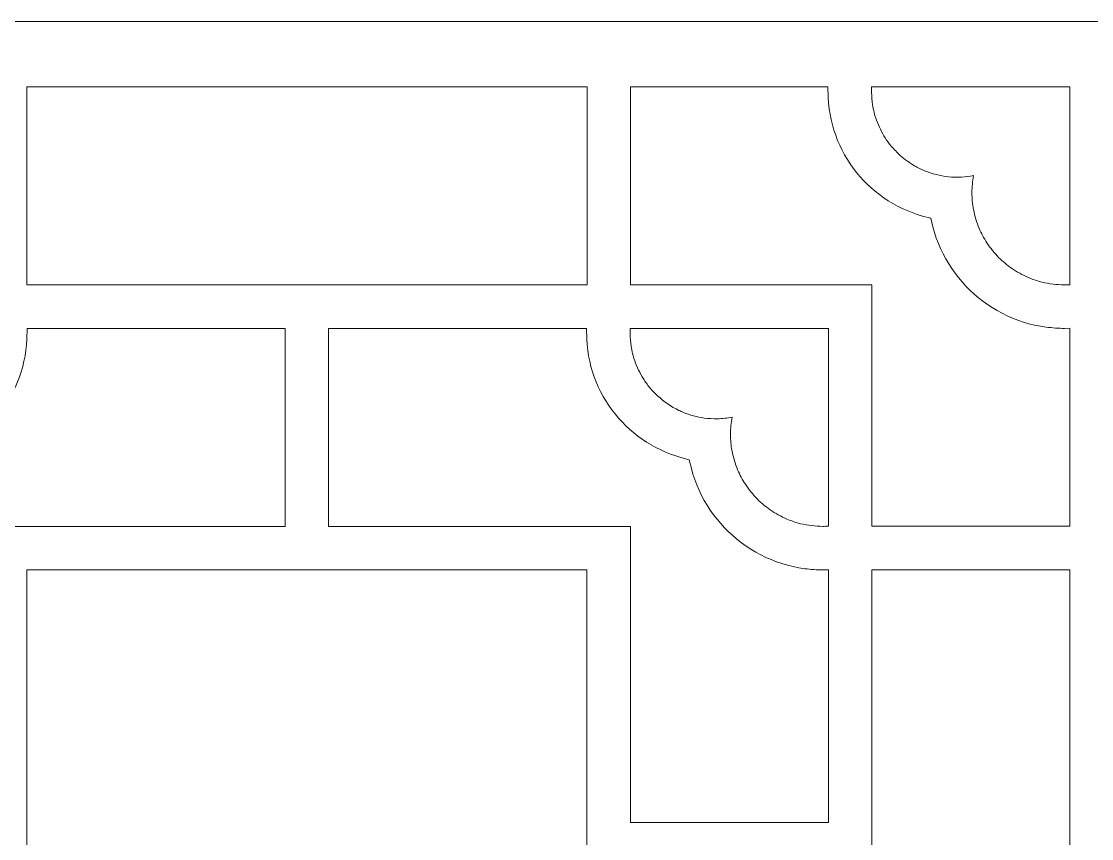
# Model space of a CAD drawing. Header units: centimetres. Extents: x -14.1 to 14.9, y -13 to 16.1.
# Drawn here: x -9.21 to 0.42, y 8.72 to 16.07 of the extents above; entities that cross this region are included whole.
import ezdxf

# ---------------------------------------------------------------- set-up
doc = ezdxf.new("R2010")
doc.units = ezdxf.units.CM
doc.header["$MEASUREMENT"] = 0
doc.layers.add('layer 1', color=7, linetype='Continuous')

msp = doc.modelspace()

# ---------------------------------------------------------------- linework, layer by layer
at = {"layer": 'layer 1', "color": 242, "lineweight": 9}
for points, knots in [([(-14.0974, -12.95474), (-14.0974, -3.27919), (-14.0974, 6.39637), (-14.0974, 16.07193), (-14.0974, 16.07193), (-14.0974, 16.07193), (14.92927, 16.07193), (14.92927, 16.07193), (14.92927, 16.07193), (14.92927, 6.39637), (14.92927, -3.27919), (14.92927, -12.95474), (14.92927, -12.95474), (14.92927, -12.95474), (-14.0974, -12.95474), (-14.0974, -12.95474)], [0, 0, 0, 0, 0.2, 0.2, 0.2, 0.2, 0.4, 0.4, 0.4, 0.4, 0.6, 0.6, 0.6, 0.6, 1, 1, 1, 1]), ([(-9.16359, 15.48355), (-9.16359, 15.48355), (-4.12232, 15.48355), (-4.12232, 15.48355), (-4.12232, 15.48355), (-4.12232, 15.48355), (-4.12232, 13.70196), (-4.12232, 13.70196), (-4.12232, 13.70196), (-4.12232, 13.70196), (-9.16359, 13.70196), (-9.16359, 13.70196), (-9.16359, 13.70196), (-9.16359, 13.70196), (-9.16359, 15.48355), (-9.16359, 15.48355)], [0, 0, 0, 0, 0.2, 0.2, 0.2, 0.2, 0.4, 0.4, 0.4, 0.4, 0.6, 0.6, 0.6, 0.6, 1, 1, 1, 1]), ([(-1.56104, 11.53059), (-1.56104, 11.53059), (-1.56104, 13.70196), (-1.56104, 13.70196), (-1.56104, 13.70196), (-1.56104, 13.70196), (-3.73155, 13.70196), (-3.73155, 13.70196), (-3.73155, 13.70196), (-3.73155, 13.70196), (-3.73155, 15.48355), (-3.73155, 15.48355), (-3.73155, 15.48355), (-3.73155, 15.48355), (-1.95576, 15.48355), (-1.95576, 15.48355), (-1.95576, 15.48355), (-1.95576, 15.48355), (-1.95349, 15.38656), (-1.95349, 15.38656), (-1.95349, 15.38656), (-1.95349, 15.38656), (-1.9501, 15.33605), (-1.9501, 15.33605), (-1.9501, 15.33605), (-1.9501, 15.33605), (-1.94456, 15.28616), (-1.94456, 15.28616), (-1.94456, 15.28616), (-1.94456, 15.28616), (-1.93693, 15.23692), (-1.93693, 15.23692), (-1.93693, 15.23692), (-1.93693, 15.23692), (-1.92724, 15.18839), (-1.92724, 15.18839), (-1.92724, 15.18839), (-1.92724, 15.18839), (-1.91555, 15.14059), (-1.91555, 15.14059), (-1.91555, 15.14059), (-1.91555, 15.14059), (-1.90189, 15.09357), (-1.90189, 15.09357), (-1.90189, 15.09357), (-1.90189, 15.09357), (-1.88632, 15.04739), (-1.88632, 15.04739), (-1.88632, 15.04739), (-1.88632, 15.04739), (-1.86888, 15.00209), (-1.86888, 15.00209), (-1.86888, 15.00209), (-1.86888, 15.00209), (-1.84962, 14.95771), (-1.84962, 14.95771), (-1.84962, 14.95771), (-1.84962, 14.95771), (-1.82858, 14.91429), (-1.82858, 14.91429), (-1.82858, 14.91429), (-1.82858, 14.91429), (-1.80581, 14.8719), (-1.80581, 14.8719), (-1.80581, 14.8719), (-1.80581, 14.8719), (-1.78136, 14.83056), (-1.78136, 14.83056), (-1.78136, 14.83056), (-1.78136, 14.83056), (-1.75527, 14.79033), (-1.75527, 14.79033), (-1.75527, 14.79033), (-1.75527, 14.79033), (-1.72758, 14.75126), (-1.72758, 14.75126), (-1.72758, 14.75126), (-1.72758, 14.75126), (-1.69835, 14.71339), (-1.69835, 14.71339), (-1.69835, 14.71339), (-1.69835, 14.71339), (-1.66762, 14.67677), (-1.66762, 14.67677), (-1.66762, 14.67677), (-1.66762, 14.67677), (-1.63544, 14.64145), (-1.63544, 14.64145), (-1.63544, 14.64145), (-1.63544, 14.64145), (-1.60185, 14.60748), (-1.60185, 14.60748), (-1.60185, 14.60748), (-1.60185, 14.60748), (-1.56691, 14.57488), (-1.56691, 14.57488), (-1.56691, 14.57488), (-1.56691, 14.57488), (-1.53066, 14.54374), (-1.53066, 14.54374), (-1.53066, 14.54374), (-1.53066, 14.54374), (-1.49314, 14.51407), (-1.49314, 14.51407), (-1.49314, 14.51407), (-1.49314, 14.51407), (-1.4544, 14.48595), (-1.4544, 14.48595), (-1.4544, 14.48595), (-1.4544, 14.48595), (-1.4145, 14.45939), (-1.4145, 14.45939), (-1.4145, 14.45939), (-1.4145, 14.45939), (-1.37348, 14.43447), (-1.37348, 14.43447), (-1.37348, 14.43447), (-1.37348, 14.43447), (-1.33137, 14.41121), (-1.33137, 14.41121), (-1.33137, 14.41121), (-1.33137, 14.41121), (-1.28825, 14.38968), (-1.28825, 14.38968), (-1.28825, 14.38968), (-1.28825, 14.38968), (-1.24413, 14.3699), (-1.24413, 14.3699), (-1.24413, 14.3699), (-1.24413, 14.3699), (-1.19909, 14.35194), (-1.19909, 14.35194), (-1.19909, 14.35194), (-1.19909, 14.35194), (-1.15315, 14.33583), (-1.15315, 14.33583), (-1.15315, 14.33583), (-1.15315, 14.33583), (-1.10637, 14.32162), (-1.10637, 14.32162), (-1.10637, 14.32162), (-1.10637, 14.32162), (-1.03103, 14.3022), (-1.03103, 14.3022), (-1.03103, 14.3022), (-1.03103, 14.3022), (-1.01212, 14.22324), (-1.01212, 14.22324), (-1.01212, 14.22324), (-1.01212, 14.22324), (-0.99776, 14.173), (-0.99776, 14.173), (-0.99776, 14.173), (-0.99776, 14.173), (-0.98133, 14.12367), (-0.98133, 14.12367), (-0.98133, 14.12367), (-0.98133, 14.12367), (-0.96287, 14.07527), (-0.96287, 14.07527), (-0.96287, 14.07527), (-0.96287, 14.07527), (-0.94244, 14.02788), (-0.94244, 14.02788), (-0.94244, 14.02788), (-0.94244, 14.02788), (-0.92009, 13.98152), (-0.92009, 13.98152), (-0.92009, 13.98152), (-0.92009, 13.98152), (-0.89586, 13.93626), (-0.89586, 13.93626), (-0.89586, 13.93626), (-0.89586, 13.93626), (-0.86981, 13.89215), (-0.86981, 13.89215), (-0.86981, 13.89215), (-0.86981, 13.89215), (-0.84199, 13.84924), (-0.84199, 13.84924), (-0.84199, 13.84924), (-0.84199, 13.84924), (-0.81245, 13.80757), (-0.81245, 13.80757), (-0.81245, 13.80757), (-0.81245, 13.80757), (-0.78123, 13.76721), (-0.78123, 13.76721), (-0.78123, 13.76721), (-0.78123, 13.76721), (-0.7484, 13.7282), (-0.7484, 13.7282), (-0.7484, 13.7282), (-0.7484, 13.7282), (-0.714, 13.6906), (-0.714, 13.6906), (-0.714, 13.6906), (-0.714, 13.6906), (-0.67808, 13.65445), (-0.67808, 13.65445), (-0.67808, 13.65445), (-0.67808, 13.65445), (-0.6407, 13.61981), (-0.6407, 13.61981), (-0.6407, 13.61981), (-0.6407, 13.61981), (-0.6019, 13.58673), (-0.6019, 13.58673), (-0.6019, 13.58673), (-0.6019, 13.58673), (-0.56175, 13.55527), (-0.56175, 13.55527), (-0.56175, 13.55527), (-0.56175, 13.55527), (-0.52028, 13.52547), (-0.52028, 13.52547), (-0.52028, 13.52547), (-0.52028, 13.52547), (-0.47756, 13.49738), (-0.47756, 13.49738), (-0.47756, 13.49738), (-0.47756, 13.49738), (-0.43363, 13.47105), (-0.43363, 13.47105), (-0.43363, 13.47105), (-0.43363, 13.47105), (-0.38855, 13.44654), (-0.38855, 13.44654), (-0.38855, 13.44654), (-0.38855, 13.44654), (-0.34236, 13.4239), (-0.34236, 13.4239), (-0.34236, 13.4239), (-0.34236, 13.4239), (-0.29512, 13.40317), (-0.29512, 13.40317), (-0.29512, 13.40317), (-0.29512, 13.40317), (-0.24687, 13.38441), (-0.24687, 13.38441), (-0.24687, 13.38441), (-0.24687, 13.38441), (-0.19768, 13.36767), (-0.19768, 13.36767), (-0.19768, 13.36767), (-0.19768, 13.36767), (-0.14758, 13.353), (-0.14758, 13.353), (-0.14758, 13.353), (-0.14758, 13.353), (-0.09663, 13.34045), (-0.09663, 13.34045), (-0.09663, 13.34045), (-0.09663, 13.34045), (-0.04487, 13.33005), (-0.04487, 13.33005), (-0.04487, 13.33005), (-0.04487, 13.33005), (0.00763, 13.32189), (0.00763, 13.32189), (0.00763, 13.32189), (0.06283, 13.31577), (0.11788, 13.31067), (0.17349, 13.31125), (0.17349, 13.31125), (0.17349, 13.31125), (0.22055, 13.31153), (0.22055, 13.31153), (0.22055, 13.31153), (0.22055, 13.31153), (0.22055, 11.53059), (0.22055, 11.53059), (0.22055, 11.53059), (0.22055, 11.53059), (-1.56104, 11.53059), (-1.56104, 11.53059)], [0, 0, 0, 0, 0.0142857, 0.0142857, 0.0142857, 0.0142857, 0.0285714, 0.0285714, 0.0285714, 0.0285714, 0.0428571, 0.0428571, 0.0428571, 0.0428571, 0.0571429, 0.0571429, 0.0571429, 0.0571429, 0.0714286, 0.0714286, 0.0714286, 0.0714286, 0.0857143, 0.0857143, 0.0857143, 0.0857143, 0.1, 0.1, 0.1, 0.1, 0.1142857, 0.1142857, 0.1142857, 0.1142857, 0.1285714, 0.1285714, 0.1285714, 0.1285714, 0.1428571, 0.1428571, 0.1428571, 0.1428571, 0.1571429, 0.1571429, 0.1571429, 0.1571429, 0.1714286, 0.1714286, 0.1714286, 0.1714286, 0.1857143, 0.1857143, 0.1857143, 0.1857143, 0.2, 0.2, 0.2, 0.2, 0.2142857, 0.2142857, 0.2142857, 0.2142857, 0.2285714, 0.2285714, 0.2285714, 0.2285714, 0.2428571, 0.2428571, 0.2428571, 0.2428571, 0.2571429, 0.2571429, 0.2571429, 0.2571429, 0.2714286, 0.2714286, 0.2714286, 0.2714286, 0.2857143, 0.2857143, 0.2857143, 0.2857143, 0.3, 0.3, 0.3, 0.3, 0.3142857, 0.3142857, 0.3142857, 0.3142857, 0.3285714, 0.3285714, 0.3285714, 0.3285714, 0.3428571, 0.3428571, 0.3428571, 0.3428571, 0.3571429, 0.3571429, 0.3571429, 0.3571429, 0.3714286, 0.3714286, 0.3714286, 0.3714286, 0.3857143, 0.3857143, 0.3857143, 0.3857143, 0.4, 0.4, 0.4, 0.4, 0.4142857, 0.4142857, 0.4142857, 0.4142857, 0.4285714, 0.4285714, 0.4285714, 0.4285714, 0.4428571, 0.4428571, 0.4428571, 0.4428571, 0.4571429, 0.4571429, 0.4571429, 0.4571429, 0.4714286, 0.4714286, 0.4714286, 0.4714286, 0.4857143, 0.4857143, 0.4857143, 0.4857143, 0.5, 0.5, 0.5, 0.5, 0.5142857, 0.5142857, 0.5142857, 0.5142857, 0.5285714, 0.5285714, 0.5285714, 0.5285714, 0.5428571, 0.5428571, 0.5428571, 0.5428571, 0.5571429, 0.5571429, 0.5571429, 0.5571429, 0.5714286, 0.5714286, 0.5714286, 0.5714286, 0.5857143, 0.5857143, 0.5857143, 0.5857143, 0.6, 0.6, 0.6, 0.6, 0.6142857, 0.6142857, 0.6142857, 0.6142857, 0.6285714, 0.6285714, 0.6285714, 0.6285714, 0.6428571, 0.6428571, 0.6428571, 0.6428571, 0.6571429, 0.6571429, 0.6571429, 0.6571429, 0.6714286, 0.6714286, 0.6714286, 0.6714286, 0.6857143, 0.6857143, 0.6857143, 0.6857143, 0.7, 0.7, 0.7, 0.7, 0.7142857, 0.7142857, 0.7142857, 0.7142857, 0.7285714, 0.7285714, 0.7285714, 0.7285714, 0.7428571, 0.7428571, 0.7428571, 0.7428571, 0.7571429, 0.7571429, 0.7571429, 0.7571429, 0.7714286, 0.7714286, 0.7714286, 0.7714286, 0.7857143, 0.7857143, 0.7857143, 0.7857143, 0.8, 0.8, 0.8, 0.8, 0.8142857, 0.8142857, 0.8142857, 0.8142857, 0.8285714, 0.8285714, 0.8285714, 0.8285714, 0.8428571, 0.8428571, 0.8428571, 0.8428571, 0.8571429, 0.8571429, 0.8571429, 0.8571429, 0.8714286, 0.8714286, 0.8714286, 0.8714286, 0.8857143, 0.8857143, 0.8857143, 0.8857143, 0.9, 0.9, 0.9, 0.9, 0.9142857, 0.9142857, 0.9142857, 0.9142857, 0.9285714, 0.9285714, 0.9285714, 0.9285714, 0.9428571, 0.9428571, 0.9428571, 0.9428571, 0.9571429, 0.9571429, 0.9571429, 0.9571429, 0.9714286, 0.9714286, 0.9714286, 0.9714286, 1, 1, 1, 1]), ([(-0.04232, 13.72959), (-0.07974, 13.74044), (-0.11638, 13.75301), (-0.15266, 13.76727), (-0.15266, 13.76727), (-0.20586, 13.79157), (-0.25619, 13.81949), (-0.30471, 13.85221), (-0.30471, 13.85221), (-0.34497, 13.87968), (-0.3819, 13.91244), (-0.41721, 13.94601), (-0.41721, 13.94601), (-0.45739, 13.98838), (-0.49362, 14.03298), (-0.52644, 14.08132), (-0.52644, 14.08132), (-0.55363, 14.12188), (-0.57573, 14.16614), (-0.59593, 14.21057), (-0.59593, 14.21057), (-0.61762, 14.26581), (-0.63448, 14.32169), (-0.64648, 14.37984), (-0.64648, 14.37984), (-0.65649, 14.42983), (-0.65974, 14.48151), (-0.66109, 14.53244), (-0.66109, 14.53244), (-0.65966, 14.58371), (-0.65506, 14.63433), (-0.64614, 14.68487), (-0.64614, 14.68487), (-0.68192, 14.67801), (-0.71779, 14.67352), (-0.75411, 14.67063), (-0.75411, 14.67063), (-0.79374, 14.66971), (-0.83309, 14.67066), (-0.87263, 14.67361), (-0.87263, 14.67361), (-0.94589, 14.68322), (-1.01903, 14.69948), (-1.0872, 14.72847), (-1.0872, 14.72847), (-1.11781, 14.74163), (-1.14813, 14.75562), (-1.1768, 14.77268), (-1.1768, 14.77268), (-1.2215, 14.79986), (-1.2631, 14.82986), (-1.30252, 14.86431), (-1.30252, 14.86431), (-1.33301, 14.89154), (-1.36105, 14.92041), (-1.38797, 14.95118), (-1.38797, 14.95118), (-1.40578, 14.97497), (-1.42465, 14.99815), (-1.44046, 15.02335), (-1.44046, 15.02335), (-1.47211, 15.07458), (-1.49821, 15.1274), (-1.51941, 15.1838), (-1.51941, 15.1838), (-1.53592, 15.22868), (-1.54646, 15.27547), (-1.55493, 15.32249), (-1.55493, 15.32249), (-1.55961, 15.35948), (-1.56237, 15.39648), (-1.56281, 15.43379), (-1.56281, 15.43379), (-1.56281, 15.43379), (-1.56316, 15.48355), (-1.56316, 15.48355), (-1.56316, 15.48355), (-1.56316, 15.48355), (0.22055, 15.48355), (0.22055, 15.48355), (0.22055, 15.48355), (0.22055, 15.48355), (0.22055, 13.70345), (0.22055, 13.70345), (0.22055, 13.70345), (0.20344, 13.703), (0.18631, 13.70255), (0.16919, 13.7021), (0.16919, 13.7021), (0.10162, 13.70402), (0.03602, 13.71182), (-0.03, 13.72649), (-0.03, 13.72649), (-0.03, 13.72649), (-0.04232, 13.72959), (-0.04232, 13.72959)], [0, 0, 0, 0, 0.04, 0.04, 0.04, 0.04, 0.08, 0.08, 0.08, 0.08, 0.12, 0.12, 0.12, 0.12, 0.16, 0.16, 0.16, 0.16, 0.2, 0.2, 0.2, 0.2, 0.24, 0.24, 0.24, 0.24, 0.28, 0.28, 0.28, 0.28, 0.32, 0.32, 0.32, 0.32, 0.36, 0.36, 0.36, 0.36, 0.4, 0.4, 0.4, 0.4, 0.44, 0.44, 0.44, 0.44, 0.48, 0.48, 0.48, 0.48, 0.52, 0.52, 0.52, 0.52, 0.56, 0.56, 0.56, 0.56, 0.6, 0.6, 0.6, 0.6, 0.64, 0.64, 0.64, 0.64, 0.68, 0.68, 0.68, 0.68, 0.72, 0.72, 0.72, 0.72, 0.76, 0.76, 0.76, 0.76, 0.8, 0.8, 0.8, 0.8, 0.84, 0.84, 0.84, 0.84, 0.88, 0.88, 0.88, 0.88, 0.92, 0.92, 0.92, 0.92, 1, 1, 1, 1]), ([(-11.2896, 11.1389), (-11.216, 11.13813), (-11.14378, 11.14641), (-11.07124, 11.15769), (-11.07124, 11.15769), (-11.07124, 11.15769), (-11.01948, 11.16809), (-11.01948, 11.16809), (-11.01948, 11.16809), (-11.01948, 11.16809), (-10.96852, 11.18064), (-10.96852, 11.18064), (-10.96852, 11.18064), (-10.96852, 11.18064), (-10.91843, 11.19531), (-10.91843, 11.19531), (-10.91843, 11.19531), (-10.91843, 11.19531), (-10.86924, 11.21205), (-10.86924, 11.21205), (-10.86924, 11.21205), (-10.86924, 11.21205), (-10.82099, 11.23081), (-10.82099, 11.23081), (-10.82099, 11.23081), (-10.82099, 11.23081), (-10.77375, 11.25154), (-10.77375, 11.25154), (-10.77375, 11.25154), (-10.77375, 11.25154), (-10.72756, 11.27418), (-10.72756, 11.27418), (-10.72756, 11.27418), (-10.72756, 11.27418), (-10.68248, 11.29869), (-10.68248, 11.29869), (-10.68248, 11.29869), (-10.68248, 11.29869), (-10.63855, 11.32502), (-10.63855, 11.32502), (-10.63855, 11.32502), (-10.63855, 11.32502), (-10.59583, 11.35311), (-10.59583, 11.35311), (-10.59583, 11.35311), (-10.59583, 11.35311), (-10.55436, 11.38291), (-10.55436, 11.38291), (-10.55436, 11.38291), (-10.55436, 11.38291), (-10.51421, 11.41437), (-10.51421, 11.41437), (-10.51421, 11.41437), (-10.51421, 11.41437), (-10.47541, 11.44746), (-10.47541, 11.44746), (-10.47541, 11.44746), (-10.47541, 11.44746), (-10.43803, 11.48209), (-10.43803, 11.48209), (-10.43803, 11.48209), (-10.43803, 11.48209), (-10.40211, 11.51824), (-10.40211, 11.51824), (-10.40211, 11.51824), (-10.40211, 11.51824), (-10.36771, 11.55584), (-10.36771, 11.55584), (-10.36771, 11.55584), (-10.36771, 11.55584), (-10.33488, 11.59485), (-10.33488, 11.59485), (-10.33488, 11.59485), (-10.33488, 11.59485), (-10.30367, 11.63521), (-10.30367, 11.63521), (-10.30367, 11.63521), (-10.30367, 11.63521), (-10.27412, 11.67688), (-10.27412, 11.67688), (-10.27412, 11.67688), (-10.27412, 11.67688), (-10.2463, 11.71979), (-10.2463, 11.71979), (-10.2463, 11.71979), (-10.2463, 11.71979), (-10.22025, 11.7639), (-10.22025, 11.7639), (-10.22025, 11.7639), (-10.22025, 11.7639), (-10.19602, 11.80916), (-10.19602, 11.80916), (-10.19602, 11.80916), (-10.19602, 11.80916), (-10.17367, 11.85552), (-10.17367, 11.85552), (-10.17367, 11.85552), (-10.17367, 11.85552), (-10.15324, 11.90291), (-10.15324, 11.90291), (-10.15324, 11.90291), (-10.15324, 11.90291), (-10.13478, 11.95131), (-10.13478, 11.95131), (-10.13478, 11.95131), (-10.13478, 11.95131), (-10.11835, 12.00064), (-10.11835, 12.00064), (-10.11835, 12.00064), (-10.11835, 12.00064), (-10.10399, 12.05088), (-10.10399, 12.05088), (-10.10399, 12.05088), (-10.10399, 12.05088), (-10.08508, 12.12984), (-10.08508, 12.12984), (-10.08508, 12.12984), (-10.08508, 12.12984), (-10.00974, 12.14926), (-10.00974, 12.14926), (-10.00974, 12.14926), (-10.00974, 12.14926), (-9.96296, 12.16347), (-9.96296, 12.16347), (-9.96296, 12.16347), (-9.96296, 12.16347), (-9.91702, 12.17958), (-9.91702, 12.17958), (-9.91702, 12.17958), (-9.91702, 12.17958), (-9.87198, 12.19754), (-9.87198, 12.19754), (-9.87198, 12.19754), (-9.87198, 12.19754), (-9.82787, 12.21732), (-9.82787, 12.21732), (-9.82787, 12.21732), (-9.82787, 12.21732), (-9.78474, 12.23885), (-9.78474, 12.23885), (-9.78474, 12.23885), (-9.78474, 12.23885), (-9.74264, 12.26211), (-9.74264, 12.26211), (-9.74264, 12.26211), (-9.74264, 12.26211), (-9.70161, 12.28703), (-9.70161, 12.28703), (-9.70161, 12.28703), (-9.70161, 12.28703), (-9.66171, 12.31359), (-9.66171, 12.31359), (-9.66171, 12.31359), (-9.66171, 12.31359), (-9.62297, 12.34171), (-9.62297, 12.34171), (-9.62297, 12.34171), (-9.62297, 12.34171), (-9.58545, 12.37138), (-9.58545, 12.37138), (-9.58545, 12.37138), (-9.58545, 12.37138), (-9.5492, 12.40253), (-9.5492, 12.40253), (-9.5492, 12.40253), (-9.5492, 12.40253), (-9.51425, 12.43512), (-9.51425, 12.43512), (-9.51425, 12.43512), (-9.51425, 12.43512), (-9.48067, 12.46909), (-9.48067, 12.46909), (-9.48067, 12.46909), (-9.48067, 12.46909), (-9.44849, 12.50441), (-9.44849, 12.50441), (-9.44849, 12.50441), (-9.44849, 12.50441), (-9.41776, 12.54103), (-9.41776, 12.54103), (-9.41776, 12.54103), (-9.41776, 12.54103), (-9.38853, 12.5789), (-9.38853, 12.5789), (-9.38853, 12.5789), (-9.38853, 12.5789), (-9.36084, 12.61798), (-9.36084, 12.61798), (-9.36084, 12.61798), (-9.36084, 12.61798), (-9.33475, 12.6582), (-9.33475, 12.6582), (-9.33475, 12.6582), (-9.33475, 12.6582), (-9.31029, 12.69954), (-9.31029, 12.69954), (-9.31029, 12.69954), (-9.31029, 12.69954), (-9.28752, 12.74194), (-9.28752, 12.74194), (-9.28752, 12.74194), (-9.28752, 12.74194), (-9.26649, 12.78535), (-9.26649, 12.78535), (-9.26649, 12.78535), (-9.26649, 12.78535), (-9.24722, 12.82973), (-9.24722, 12.82973), (-9.24722, 12.82973), (-9.24722, 12.82973), (-9.22979, 12.87503), (-9.22979, 12.87503), (-9.22979, 12.87503), (-9.22979, 12.87503), (-9.21422, 12.92121), (-9.21422, 12.92121), (-9.21422, 12.92121), (-9.21422, 12.92121), (-9.20056, 12.96823), (-9.20056, 12.96823), (-9.20056, 12.96823), (-9.20056, 12.96823), (-9.18887, 13.01603), (-9.18887, 13.01603), (-9.18887, 13.01603), (-9.18887, 13.01603), (-9.17918, 13.06456), (-9.17918, 13.06456), (-9.17918, 13.06456), (-9.17918, 13.06456), (-9.17155, 13.1138), (-9.17155, 13.1138), (-9.17155, 13.1138), (-9.17155, 13.1138), (-9.16601, 13.16369), (-9.16601, 13.16369), (-9.16601, 13.16369), (-9.16601, 13.16369), (-9.16262, 13.2142), (-9.16262, 13.2142), (-9.16262, 13.2142), (-9.16262, 13.2142), (-9.16035, 13.31119), (-9.16035, 13.31119), (-9.16035, 13.31119), (-9.16035, 13.31119), (-6.83962, 13.31119), (-6.83962, 13.31119), (-6.83962, 13.31119), (-6.83962, 13.31119), (-6.83962, 11.5296), (-6.83962, 11.5296), (-6.83962, 11.5296), (-6.83962, 11.5296), (-9.55507, 11.5296), (-9.55507, 11.5296), (-9.55507, 11.5296), (-9.55507, 11.5296), (-9.55507, 8.86692), (-9.55507, 8.86692), (-9.55507, 8.86692), (-9.55507, 8.86692), (-11.33666, 8.86692), (-11.33666, 8.86692), (-11.33666, 8.86692), (-11.33666, 8.86692), (-11.33666, 11.13917), (-11.33666, 11.13917), (-11.33666, 11.13917), (-11.33666, 11.13917), (-11.2896, 11.1389), (-11.2896, 11.1389)], [0, 0, 0, 0, 0.0144928, 0.0144928, 0.0144928, 0.0144928, 0.0289855, 0.0289855, 0.0289855, 0.0289855, 0.0434783, 0.0434783, 0.0434783, 0.0434783, 0.057971, 0.057971, 0.057971, 0.057971, 0.0724638, 0.0724638, 0.0724638, 0.0724638, 0.0869565, 0.0869565, 0.0869565, 0.0869565, 0.1014493, 0.1014493, 0.1014493, 0.1014493, 0.115942, 0.115942, 0.115942, 0.115942, 0.1304348, 0.1304348, 0.1304348, 0.1304348, 0.1449275, 0.1449275, 0.1449275, 0.1449275, 0.1594203, 0.1594203, 0.1594203, 0.1594203, 0.173913, 0.173913, 0.173913, 0.173913, 0.1884058, 0.1884058, 0.1884058, 0.1884058, 0.2028986, 0.2028986, 0.2028986, 0.2028986, 0.2173913, 0.2173913, 0.2173913, 0.2173913, 0.2318841, 0.2318841, 0.2318841, 0.2318841, 0.2463768, 0.2463768, 0.2463768, 0.2463768, 0.2608696, 0.2608696, 0.2608696, 0.2608696, 0.2753623, 0.2753623, 0.2753623, 0.2753623, 0.2898551, 0.2898551, 0.2898551, 0.2898551, 0.3043478, 0.3043478, 0.3043478, 0.3043478, 0.3188406, 0.3188406, 0.3188406, 0.3188406, 0.3333333, 0.3333333, 0.3333333, 0.3333333, 0.3478261, 0.3478261, 0.3478261, 0.3478261, 0.3623188, 0.3623188, 0.3623188, 0.3623188, 0.3768116, 0.3768116, 0.3768116, 0.3768116, 0.3913043, 0.3913043, 0.3913043, 0.3913043, 0.4057971, 0.4057971, 0.4057971, 0.4057971, 0.4202899, 0.4202899, 0.4202899, 0.4202899, 0.4347826, 0.4347826, 0.4347826, 0.4347826, 0.4492754, 0.4492754, 0.4492754, 0.4492754, 0.4637681, 0.4637681, 0.4637681, 0.4637681, 0.4782609, 0.4782609, 0.4782609, 0.4782609, 0.4927536, 0.4927536, 0.4927536, 0.4927536, 0.5072464, 0.5072464, 0.5072464, 0.5072464, 0.5217391, 0.5217391, 0.5217391, 0.5217391, 0.5362319, 0.5362319, 0.5362319, 0.5362319, 0.5507246, 0.5507246, 0.5507246, 0.5507246, 0.5652174, 0.5652174, 0.5652174, 0.5652174, 0.5797101, 0.5797101, 0.5797101, 0.5797101, 0.5942029, 0.5942029, 0.5942029, 0.5942029, 0.6086957, 0.6086957, 0.6086957, 0.6086957, 0.6231884, 0.6231884, 0.6231884, 0.6231884, 0.6376812, 0.6376812, 0.6376812, 0.6376812, 0.6521739, 0.6521739, 0.6521739, 0.6521739, 0.6666667, 0.6666667, 0.6666667, 0.6666667, 0.6811594, 0.6811594, 0.6811594, 0.6811594, 0.6956522, 0.6956522, 0.6956522, 0.6956522, 0.7101449, 0.7101449, 0.7101449, 0.7101449, 0.7246377, 0.7246377, 0.7246377, 0.7246377, 0.7391304, 0.7391304, 0.7391304, 0.7391304, 0.7536232, 0.7536232, 0.7536232, 0.7536232, 0.7681159, 0.7681159, 0.7681159, 0.7681159, 0.7826087, 0.7826087, 0.7826087, 0.7826087, 0.7971014, 0.7971014, 0.7971014, 0.7971014, 0.8115942, 0.8115942, 0.8115942, 0.8115942, 0.826087, 0.826087, 0.826087, 0.826087, 0.8405797, 0.8405797, 0.8405797, 0.8405797, 0.8550725, 0.8550725, 0.8550725, 0.8550725, 0.8695652, 0.8695652, 0.8695652, 0.8695652, 0.884058, 0.884058, 0.884058, 0.884058, 0.8985507, 0.8985507, 0.8985507, 0.8985507, 0.9130435, 0.9130435, 0.9130435, 0.9130435, 0.9275362, 0.9275362, 0.9275362, 0.9275362, 0.942029, 0.942029, 0.942029, 0.942029, 0.9565217, 0.9565217, 0.9565217, 0.9565217, 0.9710145, 0.9710145, 0.9710145, 0.9710145, 1, 1, 1, 1]), ([(-3.7334, 8.86692), (-3.7334, 8.86692), (-3.7334, 11.5296), (-3.7334, 11.5296), (-3.7334, 11.5296), (-3.7334, 11.5296), (-6.44885, 11.5296), (-6.44885, 11.5296), (-6.44885, 11.5296), (-6.44885, 11.5296), (-6.44885, 13.31119), (-6.44885, 13.31119), (-6.44885, 13.31119), (-6.44885, 13.31119), (-4.12812, 13.31119), (-4.12812, 13.31119), (-4.12812, 13.31119), (-4.12812, 13.31119), (-4.12584, 13.2142), (-4.12584, 13.2142), (-4.12584, 13.2142), (-4.12584, 13.2142), (-4.12245, 13.1637), (-4.12245, 13.1637), (-4.12245, 13.1637), (-4.12245, 13.1637), (-4.11691, 13.1138), (-4.11691, 13.1138), (-4.11691, 13.1138), (-4.11691, 13.1138), (-4.10928, 13.06456), (-4.10928, 13.06456), (-4.10928, 13.06456), (-4.10928, 13.06456), (-4.09959, 13.01603), (-4.09959, 13.01603), (-4.09959, 13.01603), (-4.09959, 13.01603), (-4.0879, 12.96822), (-4.0879, 12.96822), (-4.0879, 12.96822), (-4.0879, 12.96822), (-4.07424, 12.92121), (-4.07424, 12.92121), (-4.07424, 12.92121), (-4.07424, 12.92121), (-4.05867, 12.87503), (-4.05867, 12.87503), (-4.05867, 12.87503), (-4.05867, 12.87503), (-4.04123, 12.82973), (-4.04123, 12.82973), (-4.04123, 12.82973), (-4.04123, 12.82973), (-4.02197, 12.78535), (-4.02197, 12.78535), (-4.02197, 12.78535), (-4.02197, 12.78535), (-4.00093, 12.74194), (-4.00093, 12.74194), (-4.00093, 12.74194), (-4.00093, 12.74194), (-3.97817, 12.69954), (-3.97817, 12.69954), (-3.97817, 12.69954), (-3.97817, 12.69954), (-3.95371, 12.6582), (-3.95371, 12.6582), (-3.95371, 12.6582), (-3.95371, 12.6582), (-3.92762, 12.61798), (-3.92762, 12.61798), (-3.92762, 12.61798), (-3.92762, 12.61798), (-3.89993, 12.5789), (-3.89993, 12.5789), (-3.89993, 12.5789), (-3.89993, 12.5789), (-3.87071, 12.54103), (-3.87071, 12.54103), (-3.87071, 12.54103), (-3.87071, 12.54103), (-3.83997, 12.50441), (-3.83997, 12.50441), (-3.83997, 12.50441), (-3.83997, 12.50441), (-3.80779, 12.46909), (-3.80779, 12.46909), (-3.80779, 12.46909), (-3.80779, 12.46909), (-3.7742, 12.43512), (-3.7742, 12.43512), (-3.7742, 12.43512), (-3.7742, 12.43512), (-3.73926, 12.40253), (-3.73926, 12.40253), (-3.73926, 12.40253), (-3.73926, 12.40253), (-3.70301, 12.37138), (-3.70301, 12.37138), (-3.70301, 12.37138), (-3.70301, 12.37138), (-3.66549, 12.34171), (-3.66549, 12.34171), (-3.66549, 12.34171), (-3.66549, 12.34171), (-3.62675, 12.31358), (-3.62675, 12.31358), (-3.62675, 12.31358), (-3.62675, 12.31358), (-3.58685, 12.28703), (-3.58685, 12.28703), (-3.58685, 12.28703), (-3.58685, 12.28703), (-3.54582, 12.26211), (-3.54582, 12.26211), (-3.54582, 12.26211), (-3.54582, 12.26211), (-3.50373, 12.23885), (-3.50373, 12.23885), (-3.50373, 12.23885), (-3.50373, 12.23885), (-3.46059, 12.21732), (-3.46059, 12.21732), (-3.46059, 12.21732), (-3.46059, 12.21732), (-3.41648, 12.19754), (-3.41648, 12.19754), (-3.41648, 12.19754), (-3.41648, 12.19754), (-3.37144, 12.17958), (-3.37144, 12.17958), (-3.37144, 12.17958), (-3.37144, 12.17958), (-3.3255, 12.16347), (-3.3255, 12.16347), (-3.3255, 12.16347), (-3.3255, 12.16347), (-3.27872, 12.14926), (-3.27872, 12.14926), (-3.27872, 12.14926), (-3.27872, 12.14926), (-3.20339, 12.12984), (-3.20339, 12.12984), (-3.20339, 12.12984), (-3.20339, 12.12984), (-3.18447, 12.05088), (-3.18447, 12.05088), (-3.18447, 12.05088), (-3.18447, 12.05088), (-3.17011, 12.00064), (-3.17011, 12.00064), (-3.17011, 12.00064), (-3.17011, 12.00064), (-3.15368, 11.95131), (-3.15368, 11.95131), (-3.15368, 11.95131), (-3.15368, 11.95131), (-3.13523, 11.90291), (-3.13523, 11.90291), (-3.13523, 11.90291), (-3.13523, 11.90291), (-3.1148, 11.85552), (-3.1148, 11.85552), (-3.1148, 11.85552), (-3.1148, 11.85552), (-3.09244, 11.80916), (-3.09244, 11.80916), (-3.09244, 11.80916), (-3.09244, 11.80916), (-3.06821, 11.7639), (-3.06821, 11.7639), (-3.06821, 11.7639), (-3.06821, 11.7639), (-3.04217, 11.71979), (-3.04217, 11.71979), (-3.04217, 11.71979), (-3.04217, 11.71979), (-3.01434, 11.67688), (-3.01434, 11.67688), (-3.01434, 11.67688), (-3.01434, 11.67688), (-2.9848, 11.63521), (-2.9848, 11.63521), (-2.9848, 11.63521), (-2.9848, 11.63521), (-2.95358, 11.59485), (-2.95358, 11.59485), (-2.95358, 11.59485), (-2.95358, 11.59485), (-2.92075, 11.55584), (-2.92075, 11.55584), (-2.92075, 11.55584), (-2.92075, 11.55584), (-2.88635, 11.51824), (-2.88635, 11.51824), (-2.88635, 11.51824), (-2.88635, 11.51824), (-2.85043, 11.48209), (-2.85043, 11.48209), (-2.85043, 11.48209), (-2.85043, 11.48209), (-2.81305, 11.44745), (-2.81305, 11.44745), (-2.81305, 11.44745), (-2.81305, 11.44745), (-2.77426, 11.41437), (-2.77426, 11.41437), (-2.77426, 11.41437), (-2.77426, 11.41437), (-2.7341, 11.38291), (-2.7341, 11.38291), (-2.7341, 11.38291), (-2.7341, 11.38291), (-2.69264, 11.35311), (-2.69264, 11.35311), (-2.69264, 11.35311), (-2.69264, 11.35311), (-2.64992, 11.32502), (-2.64992, 11.32502), (-2.64992, 11.32502), (-2.64992, 11.32502), (-2.60599, 11.29869), (-2.60599, 11.29869), (-2.60599, 11.29869), (-2.60599, 11.29869), (-2.56091, 11.27418), (-2.56091, 11.27418), (-2.56091, 11.27418), (-2.56091, 11.27418), (-2.51472, 11.25154), (-2.51472, 11.25154), (-2.51472, 11.25154), (-2.51472, 11.25154), (-2.46748, 11.23081), (-2.46748, 11.23081), (-2.46748, 11.23081), (-2.46748, 11.23081), (-2.41923, 11.21205), (-2.41923, 11.21205), (-2.41923, 11.21205), (-2.41923, 11.21205), (-2.37004, 11.19531), (-2.37004, 11.19531), (-2.37004, 11.19531), (-2.37004, 11.19531), (-2.31994, 11.18064), (-2.31994, 11.18064), (-2.31994, 11.18064), (-2.31994, 11.18064), (-2.26899, 11.16809), (-2.26899, 11.16809), (-2.26899, 11.16809), (-2.26899, 11.16809), (-2.21723, 11.15769), (-2.21723, 11.15769), (-2.21723, 11.15769), (-2.21723, 11.15769), (-2.16473, 11.14953), (-2.16473, 11.14953), (-2.16473, 11.14953), (-2.10954, 11.14341), (-2.05447, 11.13831), (-1.99887, 11.1389), (-1.99887, 11.1389), (-1.99887, 11.1389), (-1.95181, 11.13917), (-1.95181, 11.13917), (-1.95181, 11.13917), (-1.95181, 11.13917), (-1.95181, 8.86692), (-1.95181, 8.86692), (-1.95181, 8.86692), (-1.95181, 8.86692), (-3.7334, 8.86692), (-3.7334, 8.86692)], [0, 0, 0, 0, 0.0142857, 0.0142857, 0.0142857, 0.0142857, 0.0285714, 0.0285714, 0.0285714, 0.0285714, 0.0428571, 0.0428571, 0.0428571, 0.0428571, 0.0571429, 0.0571429, 0.0571429, 0.0571429, 0.0714286, 0.0714286, 0.0714286, 0.0714286, 0.0857143, 0.0857143, 0.0857143, 0.0857143, 0.1, 0.1, 0.1, 0.1, 0.1142857, 0.1142857, 0.1142857, 0.1142857, 0.1285714, 0.1285714, 0.1285714, 0.1285714, 0.1428571, 0.1428571, 0.1428571, 0.1428571, 0.1571429, 0.1571429, 0.1571429, 0.1571429, 0.1714286, 0.1714286, 0.1714286, 0.1714286, 0.1857143, 0.1857143, 0.1857143, 0.1857143, 0.2, 0.2, 0.2, 0.2, 0.2142857, 0.2142857, 0.2142857, 0.2142857, 0.2285714, 0.2285714, 0.2285714, 0.2285714, 0.2428571, 0.2428571, 0.2428571, 0.2428571, 0.2571429, 0.2571429, 0.2571429, 0.2571429, 0.2714286, 0.2714286, 0.2714286, 0.2714286, 0.2857143, 0.2857143, 0.2857143, 0.2857143, 0.3, 0.3, 0.3, 0.3, 0.3142857, 0.3142857, 0.3142857, 0.3142857, 0.3285714, 0.3285714, 0.3285714, 0.3285714, 0.3428571, 0.3428571, 0.3428571, 0.3428571, 0.3571429, 0.3571429, 0.3571429, 0.3571429, 0.3714286, 0.3714286, 0.3714286, 0.3714286, 0.3857143, 0.3857143, 0.3857143, 0.3857143, 0.4, 0.4, 0.4, 0.4, 0.4142857, 0.4142857, 0.4142857, 0.4142857, 0.4285714, 0.4285714, 0.4285714, 0.4285714, 0.4428571, 0.4428571, 0.4428571, 0.4428571, 0.4571429, 0.4571429, 0.4571429, 0.4571429, 0.4714286, 0.4714286, 0.4714286, 0.4714286, 0.4857143, 0.4857143, 0.4857143, 0.4857143, 0.5, 0.5, 0.5, 0.5, 0.5142857, 0.5142857, 0.5142857, 0.5142857, 0.5285714, 0.5285714, 0.5285714, 0.5285714, 0.5428571, 0.5428571, 0.5428571, 0.5428571, 0.5571429, 0.5571429, 0.5571429, 0.5571429, 0.5714286, 0.5714286, 0.5714286, 0.5714286, 0.5857143, 0.5857143, 0.5857143, 0.5857143, 0.6, 0.6, 0.6, 0.6, 0.6142857, 0.6142857, 0.6142857, 0.6142857, 0.6285714, 0.6285714, 0.6285714, 0.6285714, 0.6428571, 0.6428571, 0.6428571, 0.6428571, 0.6571429, 0.6571429, 0.6571429, 0.6571429, 0.6714286, 0.6714286, 0.6714286, 0.6714286, 0.6857143, 0.6857143, 0.6857143, 0.6857143, 0.7, 0.7, 0.7, 0.7, 0.7142857, 0.7142857, 0.7142857, 0.7142857, 0.7285714, 0.7285714, 0.7285714, 0.7285714, 0.7428571, 0.7428571, 0.7428571, 0.7428571, 0.7571429, 0.7571429, 0.7571429, 0.7571429, 0.7714286, 0.7714286, 0.7714286, 0.7714286, 0.7857143, 0.7857143, 0.7857143, 0.7857143, 0.8, 0.8, 0.8, 0.8, 0.8142857, 0.8142857, 0.8142857, 0.8142857, 0.8285714, 0.8285714, 0.8285714, 0.8285714, 0.8428571, 0.8428571, 0.8428571, 0.8428571, 0.8571429, 0.8571429, 0.8571429, 0.8571429, 0.8714286, 0.8714286, 0.8714286, 0.8714286, 0.8857143, 0.8857143, 0.8857143, 0.8857143, 0.9, 0.9, 0.9, 0.9, 0.9142857, 0.9142857, 0.9142857, 0.9142857, 0.9285714, 0.9285714, 0.9285714, 0.9285714, 0.9428571, 0.9428571, 0.9428571, 0.9428571, 0.9571429, 0.9571429, 0.9571429, 0.9571429, 0.9714286, 0.9714286, 0.9714286, 0.9714286, 1, 1, 1, 1]), ([(-2.20991, 11.55586), (-2.24896, 11.56706), (-2.28718, 11.58004), (-2.32502, 11.59491), (-2.32502, 11.59491), (-2.37822, 11.61921), (-2.42855, 11.64713), (-2.47707, 11.67985), (-2.47707, 11.67985), (-2.51733, 11.70732), (-2.55426, 11.74008), (-2.58957, 11.77365), (-2.58957, 11.77365), (-2.62975, 11.81602), (-2.66598, 11.86063), (-2.6988, 11.90896), (-2.6988, 11.90896), (-2.72599, 11.94952), (-2.74809, 11.99378), (-2.76829, 12.03821), (-2.76829, 12.03821), (-2.78998, 12.09345), (-2.80684, 12.14933), (-2.81884, 12.20748), (-2.81884, 12.20748), (-2.82886, 12.25752), (-2.83203, 12.3091), (-2.83345, 12.36007), (-2.83345, 12.36007), (-2.83199, 12.41134), (-2.82743, 12.46196), (-2.8185, 12.51251), (-2.8185, 12.51251), (-2.86159, 12.50426), (-2.90568, 12.49826), (-2.9496, 12.49788), (-2.9496, 12.49788), (-2.98975, 12.49769), (-3.03, 12.4988), (-3.06977, 12.5047), (-3.06977, 12.5047), (-3.13332, 12.51455), (-3.197, 12.52976), (-3.25638, 12.55476), (-3.25638, 12.55476), (-3.26998, 12.56056), (-3.28348, 12.56658), (-3.29686, 12.57288), (-3.29686, 12.57288), (-3.36717, 12.60618), (-3.43098, 12.65171), (-3.48835, 12.70413), (-3.48835, 12.70413), (-3.51375, 12.72783), (-3.53743, 12.75267), (-3.56033, 12.77881), (-3.56033, 12.77881), (-3.57965, 12.80462), (-3.59958, 12.82956), (-3.61651, 12.85698), (-3.61651, 12.85698), (-3.64781, 12.90837), (-3.67345, 12.96154), (-3.69419, 13.01804), (-3.69419, 13.01804), (-3.7095, 13.06063), (-3.71918, 13.10562), (-3.72729, 13.15013), (-3.72729, 13.15013), (-3.7319, 13.18714), (-3.73472, 13.22407), (-3.73516, 13.26139), (-3.73516, 13.26139), (-3.73516, 13.26139), (-3.7356, 13.31119), (-3.7356, 13.31119), (-3.7356, 13.31119), (-3.7356, 13.31119), (-1.95181, 13.31119), (-1.95181, 13.31119), (-1.95181, 13.31119), (-1.95181, 13.31119), (-1.95181, 11.53109), (-1.95181, 11.53109), (-1.95181, 11.53109), (-1.96892, 11.53064), (-1.98605, 11.53019), (-2.00317, 11.52974), (-2.00317, 11.52974), (-2.07074, 11.53166), (-2.13634, 11.53946), (-2.20236, 11.55413), (-2.20236, 11.55413), (-2.20236, 11.55413), (-2.20991, 11.55586), (-2.20991, 11.55586)], [0, 0, 0, 0, 0.04, 0.04, 0.04, 0.04, 0.08, 0.08, 0.08, 0.08, 0.12, 0.12, 0.12, 0.12, 0.16, 0.16, 0.16, 0.16, 0.2, 0.2, 0.2, 0.2, 0.24, 0.24, 0.24, 0.24, 0.28, 0.28, 0.28, 0.28, 0.32, 0.32, 0.32, 0.32, 0.36, 0.36, 0.36, 0.36, 0.4, 0.4, 0.4, 0.4, 0.44, 0.44, 0.44, 0.44, 0.48, 0.48, 0.48, 0.48, 0.52, 0.52, 0.52, 0.52, 0.56, 0.56, 0.56, 0.56, 0.6, 0.6, 0.6, 0.6, 0.64, 0.64, 0.64, 0.64, 0.68, 0.68, 0.68, 0.68, 0.72, 0.72, 0.72, 0.72, 0.76, 0.76, 0.76, 0.76, 0.8, 0.8, 0.8, 0.8, 0.84, 0.84, 0.84, 0.84, 0.88, 0.88, 0.88, 0.88, 0.92, 0.92, 0.92, 0.92, 1, 1, 1, 1]), ([(-4.12417, 11.13883), (-4.12417, 11.13883), (-4.12417, 6.20425), (-4.12417, 6.20425), (-4.12417, 6.20425), (-4.12417, 6.20425), (-9.1643, 6.20425), (-9.1643, 6.20425), (-9.1643, 6.20425), (-9.1643, 6.20425), (-9.1643, 11.13883), (-9.1643, 11.13883), (-9.1643, 11.13883), (-9.1643, 11.13883), (-4.12417, 11.13883), (-4.12417, 11.13883)], [0, 0, 0, 0, 0.2, 0.2, 0.2, 0.2, 0.4, 0.4, 0.4, 0.4, 0.6, 0.6, 0.6, 0.6, 1, 1, 1, 1]), ([(0.22055, 11.13983), (0.22055, 11.13983), (0.22055, 6.20087), (0.22055, 6.20087), (0.22055, 6.20087), (0.22055, 6.20087), (-1.56104, 6.20087), (-1.56104, 6.20087), (-1.56104, 6.20087), (-1.56104, 6.20087), (-1.56104, 11.13983), (-1.56104, 11.13983), (-1.56104, 11.13983), (-1.56104, 11.13983), (0.22055, 11.13983), (0.22055, 11.13983)], [0, 0, 0, 0, 0.2, 0.2, 0.2, 0.2, 0.4, 0.4, 0.4, 0.4, 0.6, 0.6, 0.6, 0.6, 1, 1, 1, 1])]:
    msp.add_open_spline(points, degree=3, knots=knots, dxfattribs=at)

doc.saveas('drawing.dxf')
